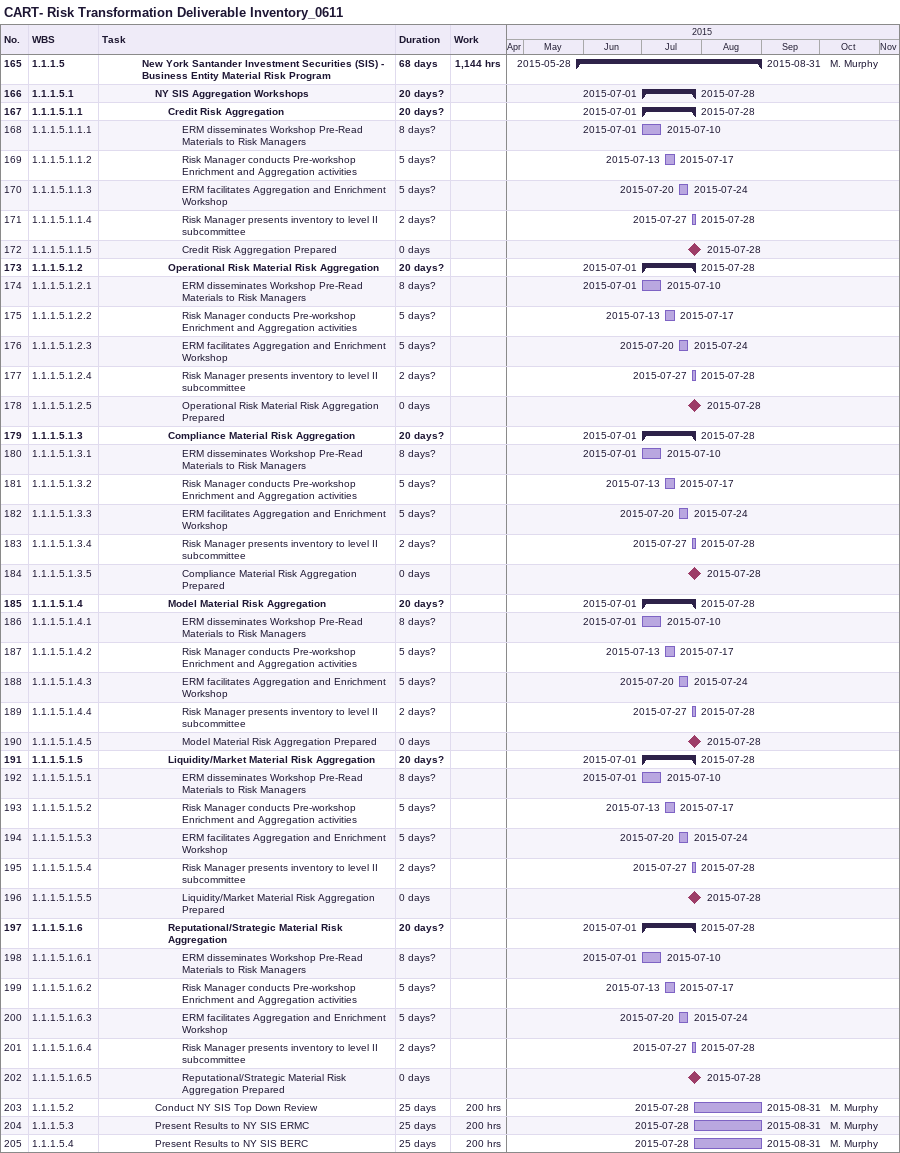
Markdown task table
CART- Risk Transformation Deliverable Inventory_0611

| ID | WBS | Task | Duration | Start | Finish | Resources | Work (h) |
|---|---|---|---|---|---|---|---|
| 165 | 1.1.1.5 | **New York Santander Investment Securities (SIS) - Business Entity Material Risk Program** | 68d | 2015-05-28 | 2015-08-31 | M. Murphy | 1144 |
| 166 | 1.1.1.5.1 | **NY SIS Aggregation Workshops** | 20d? | 2015-07-01 | 2015-07-28 |  |  |
| 167 | 1.1.1.5.1.1 | **Credit Risk Aggregation** | 20d? | 2015-07-01 | 2015-07-28 |  |  |
| 168 | 1.1.1.5.1.1.1 | ERM disseminates Workshop Pre-Read Materials to Risk Managers | 8d? | 2015-07-01 | 2015-07-10 |  |  |
| 169 | 1.1.1.5.1.1.2 | Risk Manager conducts Pre-workshop Enrichment and Aggregation activities | 5d? | 2015-07-13 | 2015-07-17 |  |  |
| 170 | 1.1.1.5.1.1.3 | ERM facilitates Aggregation and Enrichment Workshop | 5d? | 2015-07-20 | 2015-07-24 |  |  |
| 171 | 1.1.1.5.1.1.4 | Risk Manager presents inventory to level II subcommittee | 2d? | 2015-07-27 | 2015-07-28 |  |  |
| 172 | 1.1.1.5.1.1.5 | Credit Risk Aggregation Prepared | 0d | 2015-07-28 | 2015-07-28 |  |  |
| 173 | 1.1.1.5.1.2 | **Operational Risk Material Risk Aggregation** | 20d? | 2015-07-01 | 2015-07-28 |  |  |
| 174 | 1.1.1.5.1.2.1 | ERM disseminates Workshop Pre-Read Materials to Risk Managers | 8d? | 2015-07-01 | 2015-07-10 |  |  |
| 175 | 1.1.1.5.1.2.2 | Risk Manager conducts Pre-workshop Enrichment and Aggregation activities | 5d? | 2015-07-13 | 2015-07-17 |  |  |
| 176 | 1.1.1.5.1.2.3 | ERM facilitates Aggregation and Enrichment Workshop | 5d? | 2015-07-20 | 2015-07-24 |  |  |
| 177 | 1.1.1.5.1.2.4 | Risk Manager presents inventory to level II subcommittee | 2d? | 2015-07-27 | 2015-07-28 |  |  |
| 178 | 1.1.1.5.1.2.5 | Operational Risk Material Risk Aggregation Prepared | 0d | 2015-07-28 | 2015-07-28 |  |  |
| 179 | 1.1.1.5.1.3 | **Compliance Material Risk Aggregation** | 20d? | 2015-07-01 | 2015-07-28 |  |  |
| 180 | 1.1.1.5.1.3.1 | ERM disseminates Workshop Pre-Read Materials to Risk Managers | 8d? | 2015-07-01 | 2015-07-10 |  |  |
| 181 | 1.1.1.5.1.3.2 | Risk Manager conducts Pre-workshop Enrichment and Aggregation activities | 5d? | 2015-07-13 | 2015-07-17 |  |  |
| 182 | 1.1.1.5.1.3.3 | ERM facilitates Aggregation and Enrichment Workshop | 5d? | 2015-07-20 | 2015-07-24 |  |  |
| 183 | 1.1.1.5.1.3.4 | Risk Manager presents inventory to level II subcommittee | 2d? | 2015-07-27 | 2015-07-28 |  |  |
| 184 | 1.1.1.5.1.3.5 | Compliance Material Risk Aggregation Prepared | 0d | 2015-07-28 | 2015-07-28 |  |  |
| 185 | 1.1.1.5.1.4 | **Model Material Risk Aggregation** | 20d? | 2015-07-01 | 2015-07-28 |  |  |
| 186 | 1.1.1.5.1.4.1 | ERM disseminates Workshop Pre-Read Materials to Risk Managers | 8d? | 2015-07-01 | 2015-07-10 |  |  |
| 187 | 1.1.1.5.1.4.2 | Risk Manager conducts Pre-workshop Enrichment and Aggregation activities | 5d? | 2015-07-13 | 2015-07-17 |  |  |
| 188 | 1.1.1.5.1.4.3 | ERM facilitates Aggregation and Enrichment Workshop | 5d? | 2015-07-20 | 2015-07-24 |  |  |
| 189 | 1.1.1.5.1.4.4 | Risk Manager presents inventory to level II subcommittee | 2d? | 2015-07-27 | 2015-07-28 |  |  |
| 190 | 1.1.1.5.1.4.5 | Model Material Risk Aggregation Prepared | 0d | 2015-07-28 | 2015-07-28 |  |  |
| 191 | 1.1.1.5.1.5 | **Liquidity/Market Material Risk Aggregation** | 20d? | 2015-07-01 | 2015-07-28 |  |  |
| 192 | 1.1.1.5.1.5.1 | ERM disseminates Workshop Pre-Read Materials to Risk Managers | 8d? | 2015-07-01 | 2015-07-10 |  |  |
| 193 | 1.1.1.5.1.5.2 | Risk Manager conducts Pre-workshop Enrichment and Aggregation activities | 5d? | 2015-07-13 | 2015-07-17 |  |  |
| 194 | 1.1.1.5.1.5.3 | ERM facilitates Aggregation and Enrichment Workshop | 5d? | 2015-07-20 | 2015-07-24 |  |  |
| 195 | 1.1.1.5.1.5.4 | Risk Manager presents inventory to level II subcommittee | 2d? | 2015-07-27 | 2015-07-28 |  |  |
| 196 | 1.1.1.5.1.5.5 | Liquidity/Market Material Risk Aggregation Prepared | 0d | 2015-07-28 | 2015-07-28 |  |  |
| 197 | 1.1.1.5.1.6 | **Reputational/Strategic Material Risk Aggregation** | 20d? | 2015-07-01 | 2015-07-28 |  |  |
| 198 | 1.1.1.5.1.6.1 | ERM disseminates Workshop Pre-Read Materials to Risk Managers | 8d? | 2015-07-01 | 2015-07-10 |  |  |
| 199 | 1.1.1.5.1.6.2 | Risk Manager conducts Pre-workshop Enrichment and Aggregation activities | 5d? | 2015-07-13 | 2015-07-17 |  |  |
| 200 | 1.1.1.5.1.6.3 | ERM facilitates Aggregation and Enrichment Workshop | 5d? | 2015-07-20 | 2015-07-24 |  |  |
| 201 | 1.1.1.5.1.6.4 | Risk Manager presents inventory to level II subcommittee | 2d? | 2015-07-27 | 2015-07-28 |  |  |
| 202 | 1.1.1.5.1.6.5 | Reputational/Strategic Material Risk Aggregation Prepared | 0d | 2015-07-28 | 2015-07-28 |  |  |
| 203 | 1.1.1.5.2 | Conduct NY SIS Top Down Review | 25d | 2015-07-28 | 2015-08-31 | M. Murphy | 200 |
| 204 | 1.1.1.5.3 | Present Results to NY SIS ERMC | 25d | 2015-07-28 | 2015-08-31 | M. Murphy | 200 |
| 205 | 1.1.1.5.4 | Present Results to NY SIS BERC | 25d | 2015-07-28 | 2015-08-31 | M. Murphy | 200 |
